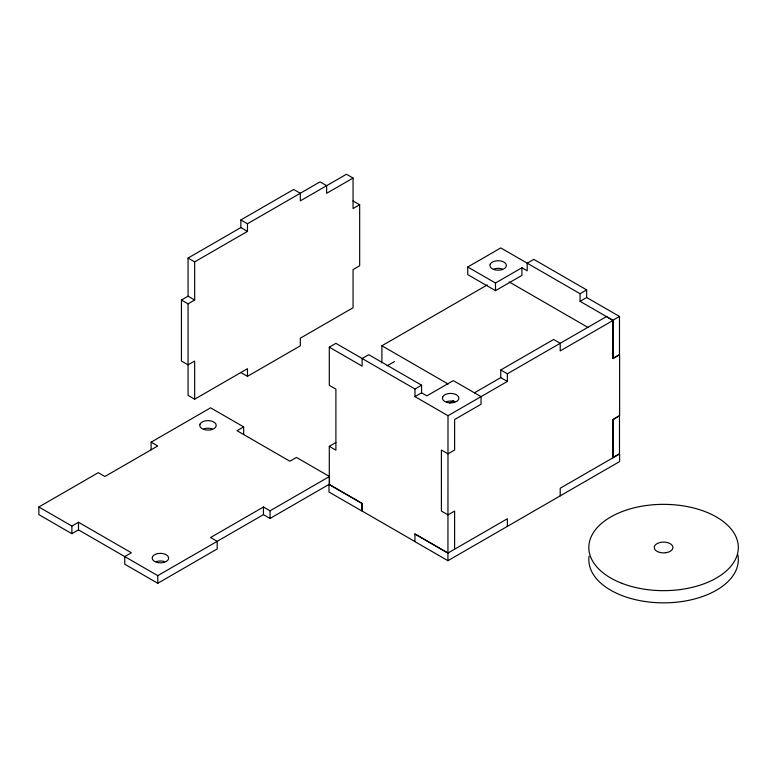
<?xml version="1.0" encoding="UTF-8"?>
<svg xmlns="http://www.w3.org/2000/svg" width="777" height="777" viewBox="0 0 777 777"><rect width="100%" height="100%" fill="white"/><g stroke="black" fill="none" stroke-linecap="round" stroke-linejoin="round"><path stroke-width="1.17" d="M507.362 526.379L507.362 518.754L447.931 553.059L414.976 533.945L414.899 541.618L447.931 560.693L448.008 415.705L414.976 396.629L414.976 389.005L335.897 343.347L329.293 347.164L329.293 385.305L335.897 389.122L335.897 450.145L329.293 446.328L329.293 484.479L362.131 503.428L362.131 511.062L414.976 541.569M612.898 419.444L612.888 457.595L619.492 453.778L619.492 415.637L613.84 418.9M474.436 392.822L500.747 377.622L500.767 369.988L553.603 339.481L560.207 343.298L560.207 350.922L613.014 320.445L613.014 358.585L619.619 354.768L619.619 415.802L613.014 419.609L613.014 457.75M448.008 415.705L507.362 381.439L507.381 373.795L606.4 316.627L613.014 320.445M240.86 219.949L247.465 223.766L247.465 231.391L194.668 261.878L194.668 300.019L188.053 303.836L188.053 395.376L194.668 399.193L194.668 361.043L188.053 364.86L181.449 361.043L181.449 300.019L188.053 296.202L188.053 258.061L240.86 227.574L240.86 219.949L293.687 189.452L300.301 193.259L300.32 200.874L346.455 174.242L353.059 178.059L353.059 208.566L359.664 204.759L359.664 265.783L353.059 269.6L353.059 307.741L300.32 338.189L300.32 345.823L247.465 376.33L240.86 372.523M247.465 223.766L320.027 181.867L326.631 185.684L326.631 193.318L353.059 178.059M194.668 399.193L247.465 368.706L247.465 376.33M243.648 434.518L243.648 426.894L237.043 430.711L289.879 461.227L296.464 457.43L329.477 476.515L329.477 484.139L270.046 518.453L263.442 514.636L157.77 575.64L78.487 529.875L71.882 533.692L38.85 514.617L38.85 506.992L98.281 472.678L104.885 476.495L157.741 445.979L151.126 442.162L151.126 449.796M151.126 442.162L210.616 407.818L243.648 426.894M467.744 266.997L500.786 247.921L580.06 293.716L580.06 301.321L612.888 320.279L612.898 358.42L619.492 354.603L619.492 316.462L586.664 297.513L586.664 289.908L533.809 259.372L527.204 263.18L527.204 270.814L521.921 267.754L495.493 283.013L467.744 266.997L467.744 274.621L495.493 290.647L521.921 275.388L521.921 267.754M381.886 362.713L381.886 345.765L487.247 284.936M38.85 506.992L71.882 526.058L78.487 522.251L131.342 552.758L124.738 556.575L124.738 564.199L157.77 583.274L217.191 548.96L217.191 541.336L210.586 537.519L263.442 507.002L270.046 510.819L329.477 476.515M387.169 365.773L394.454 361.558M414.976 389.005L421.581 385.188L421.581 392.822L426.864 395.872L453.292 380.613L481.041 396.629L481.041 404.263L454.613 419.522L454.613 450.029L448.008 453.846L441.404 450.029L441.404 511.062L448.008 514.869L454.613 511.062L454.613 549.203M580.06 293.716L586.664 289.908M414.976 396.629L421.581 392.822M580.06 301.321L586.664 297.513M329.293 446.328L335.897 442.521M449.543 402.991L453.71 400.582M612.888 320.279L619.492 316.462M447.931 560.693L619.638 461.557L619.638 453.933L560.207 488.238L560.207 495.872M509.217 281.964L588.043 327.467M353.059 200.942L359.664 204.759M500.767 369.988L507.381 373.795M240.86 227.574L247.465 231.391M500.747 377.622L507.362 381.439M381.886 345.765L448.106 383.993M421.581 385.188L368.735 354.7L362.131 358.518L362.131 366.122L329.293 347.164M188.053 258.061L194.668 261.878M188.053 296.202L194.668 300.019M181.449 300.019L188.053 303.836M414.899 533.993L447.931 553.059M495.493 283.013L495.493 290.647M270.046 510.819L270.046 518.453M263.442 507.002L263.442 514.636M157.77 575.64L157.77 583.274M78.487 522.251L78.487 529.875M71.882 526.058L71.882 533.692M737.849 554.875A74.747 43.153 0 0 1 664.772 602.845A74.747 43.153 0 0 1 589.073 556.245M156.294 561.616A8.226 4.749 0 0 1 158.285 561.14L160.412 560.984A8.226 4.749 0 0 1 164.52 561.616M203.865 428.885A8.226 4.749 0 0 1 205.847 428.409L207.974 428.244A8.226 4.749 0 0 1 212.082 428.885M494.026 268.988A8.226 4.749 0 0 1 496.008 268.512L498.135 268.356A8.226 4.749 0 0 1 502.253 268.988M446.542 401.68A8.226 4.749 0 0 1 448.523 401.204L450.65 401.039A8.226 4.749 0 0 1 454.759 401.68M152.467 556.876L152.185 558.1A8.226 4.749 0 0 0 160.412 562.849L162.539 562.684A8.226 4.749 0 0 0 168.347 559.333L168.628 558.1A8.226 4.749 0 0 0 160.412 553.35L158.285 553.515A8.226 4.749 0 0 0 152.467 556.876M200.029 424.135L199.757 425.369A8.226 4.749 0 0 0 207.974 430.108L210.101 429.953A8.226 4.749 0 0 0 215.919 426.592L216.2 425.369A8.226 4.749 0 0 0 207.974 420.619L205.847 420.784A8.226 4.749 0 0 0 200.029 424.135M442.705 396.93L442.434 398.154A8.226 4.749 0 0 0 450.65 402.904L452.777 402.739A8.226 4.749 0 0 0 458.595 399.388L458.877 398.154A8.226 4.749 0 0 0 450.65 393.415L448.523 393.57A8.226 4.749 0 0 0 442.705 396.93M490.2 264.238L489.918 265.472A8.226 4.749 0 0 0 498.135 270.221L500.271 270.056A8.226 4.749 0 0 0 506.08 266.696L506.361 265.472A8.226 4.749 0 0 0 498.135 260.722L496.008 260.887A8.226 4.749 0 0 0 490.2 264.238M665.996 552.709L663.577 552.894A9.343 5.39 0 0 1 655.108 545.221A9.343 5.39 0 0 1 670.736 544.026A9.343 5.39 0 0 1 665.996 552.709M362.043 503.477L329.011 484.411L329.011 492.035L362.043 511.111L362.043 503.477M621.93 583.333A74.747 43.153 0 0 0 738.15 550.398A74.747 43.153 0 0 0 630.642 508.76A74.747 43.153 0 0 0 621.93 583.333"/></g></svg>
